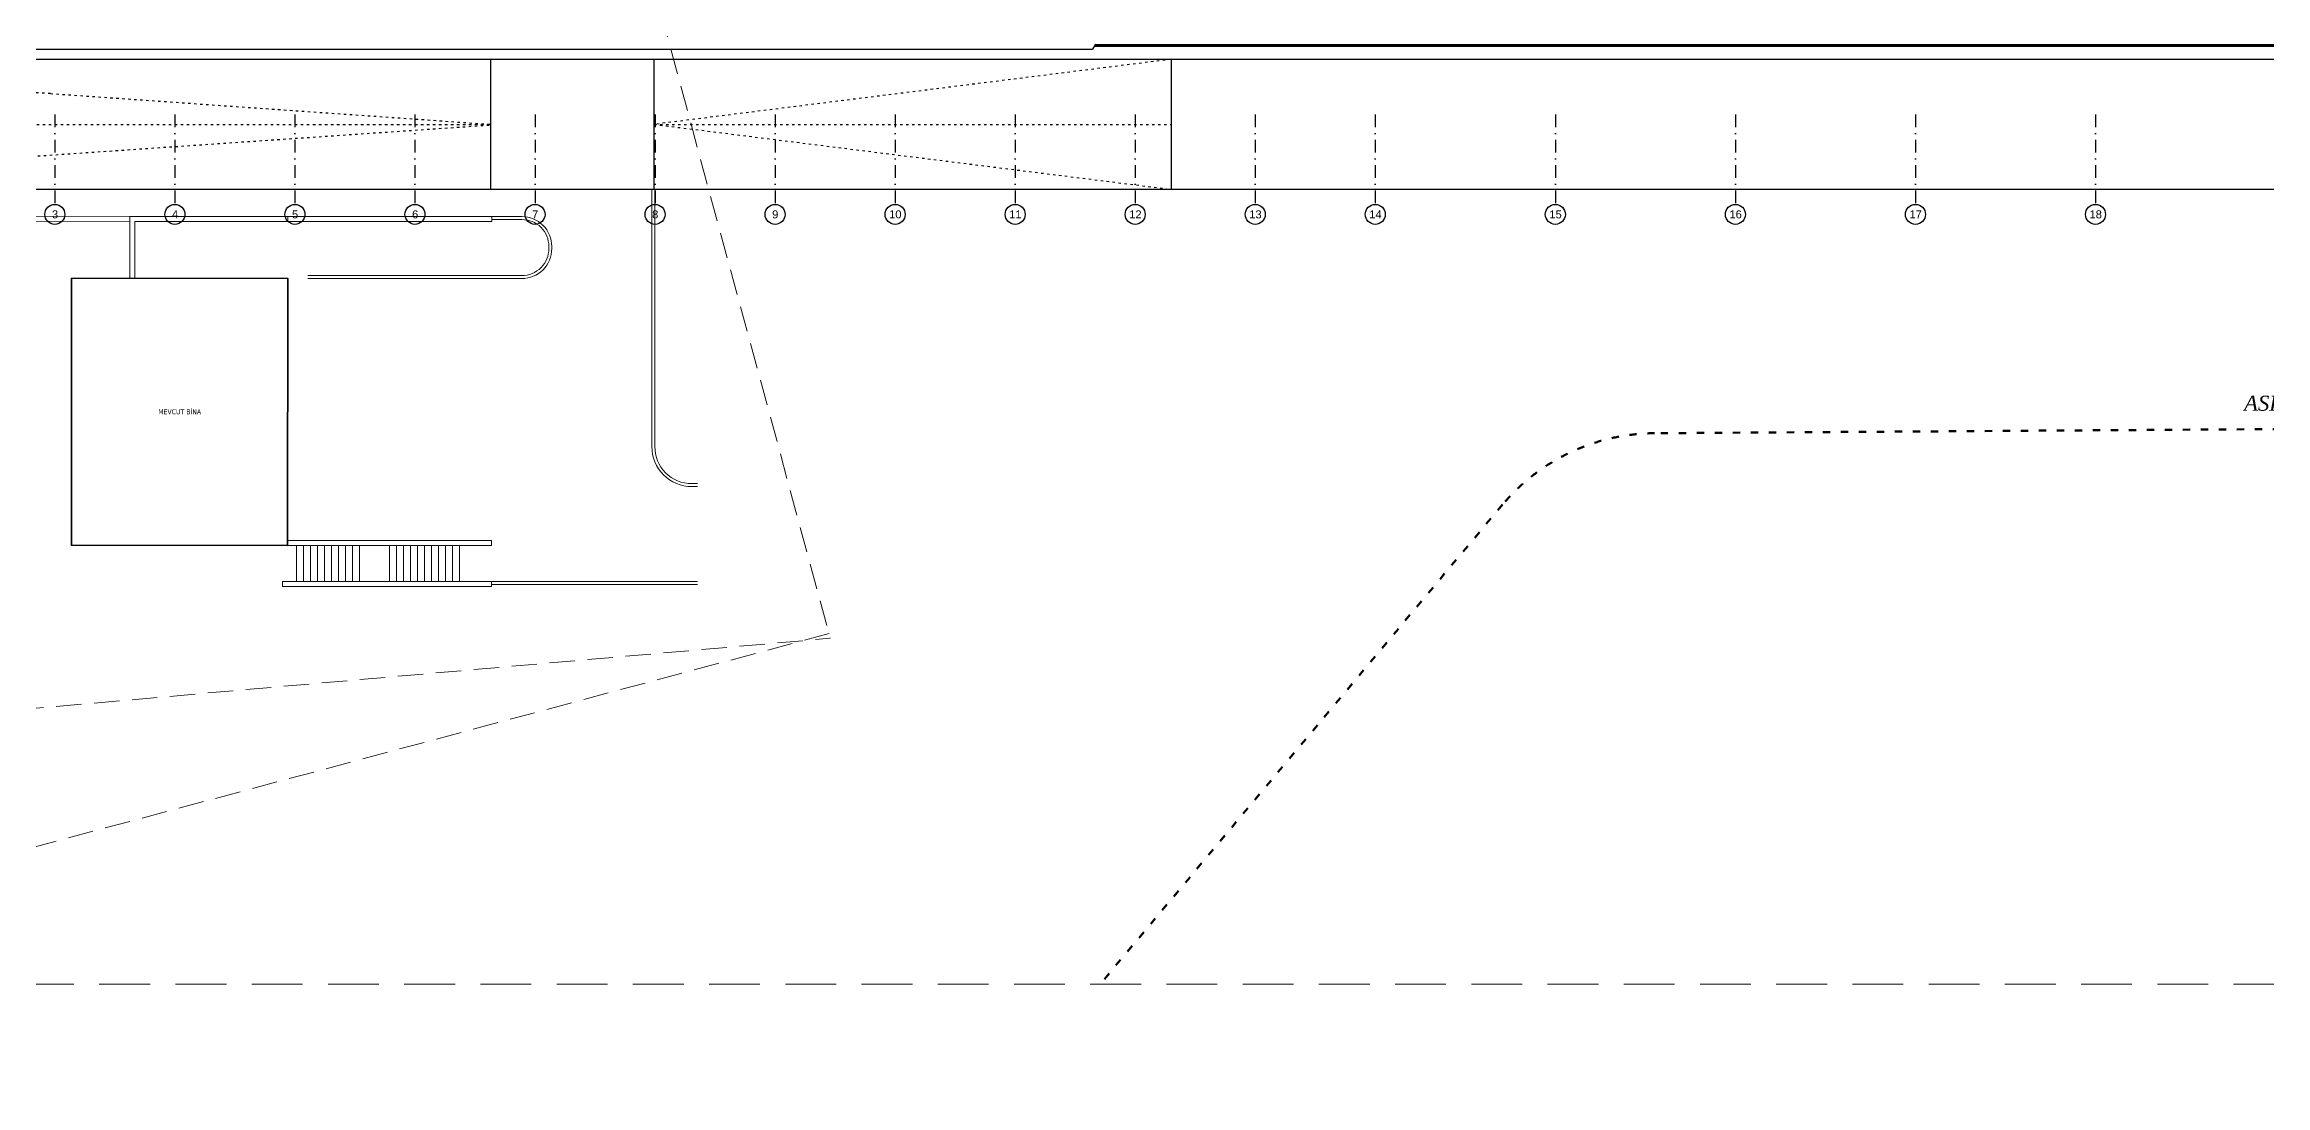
# Model space of a CAD drawing. Header units: centimetres. Extents: x 405564 to 502064, y 46284 to 60634.
# Drawn here: x 477148 to 488250, y 46627 to 51832 of the extents above; entities that cross this region are included whole.
import ezdxf
from ezdxf.enums import TextEntityAlignment as Align
from ezdxf.xclip import XClip

# ---------------------------------------------------------------- set-up
doc = ezdxf.new("R2010")
doc.units = ezdxf.units.CM
doc.header["$XCLIPFRAME"] = 0
for name, pattern in [('3+1_3b$0$DASHED', [0.25, 0.125, -0.125]), ('ACAD_ISO03W100', [30, 12, -18]), ('DASHDOT', [25.4, 12.7, -6.35, 0, -6.35]), ('DASHED', [19.05, 12.7, -6.35])]:
    doc.linetypes.add(name, pattern=pattern)
doc.layers.get('0').update_dxf_attribs({"color": 8, "lineweight": 9})
for name, color, linetype, lineweight in [('---___EB_draft00_ALTYAPI_aski', 8, 'Continuous', 0), ('---___EB_draft00_ALTYAPI_helikoptermania', 8, 'Continuous', 0), ('0-KRCN-MİMARİ-220526', 8, 'Continuous', 9)]:
    doc.layers.add(name, color=color, linetype=linetype, lineweight=lineweight)
for name, color, linetype in [('AS_DUV_CIMENTO ESASLI PANEL CEPHE KAPLAMASI', 8, 'Continuous'), ('AS_OLC_AKS', 8, 'Continuous'), ('AS_PYZ_YOL_ARAC', 8, 'Continuous'), ('AS_SMB_OK', 8, 'Continuous'), ('AS_YAZI', 8, 'Continuous'), ('AS_YLT_ISI', 8, 'Continuous'), ('AS_YLT_KECE', 8, 'Continuous'), ('AS_YLT_SU', 8, 'Continuous')]:
    doc.layers.add(name, color=color, linetype=linetype)
doc.styles.add('_yazı-50', font='arial.ttf')
doc.styles.add('notlar', font='timesi.ttf')
doc.styles.add('TAHOMA', font='tahoma.ttf')

# ---------------------------------------------------------------- blocks, each defined once
blk = doc.blocks.new('OPK-mevcut-altyapi')
at = {"layer": '---___EB_draft00_ALTYAPI_aski', "linetype": 'ACAD_ISO03W100', "lineweight": 200, "ltscale": 3}
blk.add_lwpolyline([(16133, -6850), (9496, -6894, 0.219927), (8736, -7251), (6724, -9649)], format="xyb", dxfattribs=at)
at = {"layer": '---___EB_draft00_ALTYAPI_aski', "lineweight": 200, "insert": (12443, -6706), "char_height": 75, "width": 1416.96, "attachment_point": 1, "rotation": 359.6594, "style": 'notlar'}
blk.add_mtext('ASKİ KULLANIM SUYU', dxfattribs=at)
blk = doc.blocks.new('OPK-site-surrounding-R01')
at = {"layer": '---___EB_draft00_ALTYAPI_helikoptermania', "linetype": 'DASHED', "ltscale": 10}
for points in [[(1451, 6572), (5376, -7919)], [(-19988, -10150), (5376, -7919)], [(5370, -7896), (-3044, -10155)]]:
    blk.add_lwpolyline(points, dxfattribs=at)
for points in [[(4484, -5675), (4484, -6961, 0.414214), (4683, -7161), (4713, -7161)], [(4713, -7146), (4683, -7146, -0.414214), (4499, -6961), (4499, -5675)], [(3684, -5811), (3834, -5811, -0.198912), (3940, -5855, -0.198912), (3984, -5961), (3984, -5971, -0.198912), (3940, -6077, -0.198912), (3834, -6121), (2764, -6120)], [(3684, -5826), (3834, -5826, -0.198912), (3930, -5865, -0.198912), (3969, -5961), (3969, -5971, -0.198912), (3930, -6066, -0.198912), (3834, -6106), (2764, -6105)]]:
    blk.add_lwpolyline(points, format="xyb")
for points in [[(1874, -5810), (1284, -5809), (1284, -5834), (1874, -5835)], [(1899, -6120), (1899, -5835), (2664, -5835), (2664, -5810), (1874, -5810), (1874, -6120), (1899, -6120)], [(2663, -7455), (3683, -7456), (3683, -7431), (2663, -7430)], [(2708, -7455), (2708, -7635)], [(2743, -7455), (2743, -7635)], [(2778, -7455), (2778, -7635)], [(2813, -7455), (2813, -7635)], [(2848, -7455), (2848, -7635)], [(2883, -7455), (2883, -7635)], [(2918, -7455), (2918, -7635)], [(2953, -7455), (2953, -7635)], [(2988, -7455), (2988, -7635)], [(3023, -7455), (3023, -7635)], [(3173, -7455), (3173, -7635)], [(3208, -7455), (3208, -7635)], [(3243, -7455), (3243, -7635)], [(3278, -7456), (3278, -7636)], [(3313, -7456), (3313, -7636)], [(3348, -7456), (3348, -7636)], [(3383, -7456), (3383, -7636)], [(3418, -7456), (3418, -7636)], [(3453, -7456), (3453, -7636)], [(3488, -7456), (3488, -7636)], [(3523, -7456), (3523, -7636)], [(3683, -7636), (4713, -7636)], [(3683, -7651), (4713, -7651)]]:
    blk.add_lwpolyline(points)
for points in [[(2664, -5810), (3684, -5811), (3684, -5836), (2664, -5835)], [(2638, -7635), (3683, -7636), (3683, -7661), (2638, -7660)]]:
    blk.add_lwpolyline(points, close=True)
at = {"lineweight": 35}
blk.add_lwpolyline([(1584, -6119), (2664, -6120), (2663, -7455), (1583, -7454)], close=True, dxfattribs=at)
at = {"layer": 'AS_PYZ_YOL_ARAC'}
for p, q in [((3680, -5675), (3680, -5025)), ((4495, -5675), (4495, -5025))]:
    blk.add_line(p, q, dxfattribs=at)
for points in [[(22800, -3450), (22800, 430, 0.418558), (21785, 1430), (18555, 1382, 0.087007), (17706, 1220), (16628, 812, -0.090739), (15743, 650), (12082, 650, -0.076048), (11335, 764), (10161, 1132, 0.079773), (9377, 1246), (245, 1111, 0.409882), (-740, 111), (-740, -5307, 0.532608), (-327, -5584), (766, -5139, -0.096996), (1350, -5025), (22550, -5025, 0.414214), (22800, -4775), (22800, -3450)], [(15842, -6175), (15842, -6175, 0.414214), (15342, -5675), (1350, -5675, 0.096996), (1011, -5741), (-373, -6305, 0.413167), (-539, -6695), (-196, -7545, 0.595588), (328, -7604), (679, -7103)]]:
    blk.add_lwpolyline(points, format="xyb", dxfattribs=at)
blk.add_lwpolyline([(7080, -5025), (7080, -5675)], dxfattribs=at)
at = {"layer": 'AS_SMB_OK', "linetype": 'ACAD_ISO03W100'}
for points in [[(7080, -5025), (4495, -5350), (7080, -5675)], [(4495, -5350), (7080, -5350)]]:
    blk.add_lwpolyline(points, dxfattribs=at)
for points in [[(-327, -5584), (1038, -5236, -0.080047), (1478, -5196), (3680, -5350)], [(-204, -5885), (888, -5440, -0.096996), (1350, -5350), (3680, -5350)], [(-82, -6186), (837, -5656, -0.114328), (1295, -5516), (3680, -5353)]]:
    blk.add_lwpolyline(points, format="xyb", dxfattribs=at)
at = {"layer": 'AS_YAZI', "style": 'TAHOMA'}
blk.add_text('MEVCUT BİNA', height=25, dxfattribs=at).set_placement((2124, -6787), align=Align.MIDDLE_CENTER)
blk = doc.blocks.new('CEPHE KATMANLARI ZEMİN KAT')
at = {"layer": 'AS_DUV_CIMENTO ESASLI PANEL CEPHE KAPLAMASI'}
for points in [[(690, -2275), (-25, -2275), (-25, -5025), (6736, -5025)], [(690, -2276), (-24, -2276), (-24, -5024), (6737, -5024)], [(6751, -5000), (6736, -5025)]]:
    blk.add_lwpolyline(points, dxfattribs=at)
at = {"layer": 'AS_YLT_ISI'}
for points in [[(6747, -5007), (18406, -5007), (18408, -6726), (18119, -6804), (18450, -8038)], [(6748, -5004), (18409, -5004), (18411, -6729), (18122, -6806), (18453, -8037)]]:
    blk.add_lwpolyline(points, dxfattribs=at)
at = {"layer": 'AS_YLT_KECE'}
blk.add_lwpolyline([(6745, -5009), (18404, -5009), (18406, -6725), (18116, -6803), (18448, -8038)], dxfattribs=at)
at = {"layer": 'AS_YLT_SU'}
blk.add_lwpolyline([(6750, -5001), (18412, -5001), (18414, -6731), (18126, -6808), (18455, -8036)], dxfattribs=at)
blk = doc.blocks.new('axis baloon')
blk.add_circle((0, 0), 50)
at = {"style": '_yazı-50'}
blk.add_attdef('AXE', text='', height=40, dxfattribs=at).set_placement((0, 0), align=Align.MIDDLE_CENTER)
blk = doc.blocks.new('Aks_P')
at = {"layer": 'AS_OLC_AKS', "linetype": 'DASHDOT', "ltscale": 5}
for points in [[(1620, -5300), (1620, -5750)], [(2220, -5300), (2220, -5750)], [(2820, -5300), (2820, -5750)], [(3420, -5300), (3420, -5750)], [(4020, -5300), (4020, -5750)], [(4620, -5300), (4620, -5750)], [(5220, -5300), (5220, -5750)], [(5820, -5300), (5820, -5750)], [(6420, -5300), (6420, -5750)], [(7020, -5300), (7020, -5750)], [(7620, -5300), (7620, -5750)], [(8220, -5300), (8220, -5750)], [(9120, -5300), (9120, -5750)], [(10020, -5300), (10020, -5750)], [(10920, -5300), (10920, -5750)], [(11820, -5300), (11820, -5750)]]:
    blk.add_lwpolyline(points, dxfattribs=at)
at = {"layer": 'AS_OLC_AKS'}
ref = blk.add_blockref('axis baloon', (1620, -5800), dxfattribs=at)
ref.add_attrib('AXE', '3', dxfattribs={"layer": '0', "height": 40, "style": '_yazı-50'}).set_placement((1621, -5800), align=Align.MIDDLE_CENTER)
ref = blk.add_blockref('axis baloon', (2220, -5800), dxfattribs=at)
ref.add_attrib('AXE', '4', dxfattribs={"layer": '0', "height": 40, "style": '_yazı-50'}).set_placement((2221, -5800), align=Align.MIDDLE_CENTER)
ref = blk.add_blockref('axis baloon', (2820, -5800), dxfattribs=at)
ref.add_attrib('AXE', '5', dxfattribs={"layer": '0', "height": 40, "style": '_yazı-50'}).set_placement((2821, -5800), align=Align.MIDDLE_CENTER)
ref = blk.add_blockref('axis baloon', (3420, -5800), dxfattribs=at)
ref.add_attrib('AXE', '6', dxfattribs={"layer": '0', "height": 40, "style": '_yazı-50'}).set_placement((3421, -5800), align=Align.MIDDLE_CENTER)
ref = blk.add_blockref('axis baloon', (4020, -5800), dxfattribs=at)
ref.add_attrib('AXE', '7', dxfattribs={"layer": '0', "height": 40, "style": '_yazı-50'}).set_placement((4021, -5800), align=Align.MIDDLE_CENTER)
ref = blk.add_blockref('axis baloon', (4620, -5800), dxfattribs=at)
ref.add_attrib('AXE', '8', dxfattribs={"layer": '0', "height": 40, "style": '_yazı-50'}).set_placement((4621, -5800), align=Align.MIDDLE_CENTER)
ref = blk.add_blockref('axis baloon', (5220, -5800), dxfattribs=at)
ref.add_attrib('AXE', '9', dxfattribs={"layer": '0', "height": 40, "style": '_yazı-50'}).set_placement((5221, -5800), align=Align.MIDDLE_CENTER)
ref = blk.add_blockref('axis baloon', (5820, -5800), dxfattribs=at)
ref.add_attrib('AXE', '10', dxfattribs={"layer": '0', "height": 40, "style": '_yazı-50'}).set_placement((5821, -5800), align=Align.MIDDLE_CENTER)
ref = blk.add_blockref('axis baloon', (6420, -5800), dxfattribs=at)
ref.add_attrib('AXE', '11', dxfattribs={"layer": '0', "height": 40, "style": '_yazı-50'}).set_placement((6421, -5800), align=Align.MIDDLE_CENTER)
ref = blk.add_blockref('axis baloon', (7020, -5800), dxfattribs=at)
ref.add_attrib('AXE', '12', dxfattribs={"layer": '0', "height": 40, "style": '_yazı-50'}).set_placement((7021, -5800), align=Align.MIDDLE_CENTER)
ref = blk.add_blockref('axis baloon', (7620, -5800), dxfattribs=at)
ref.add_attrib('AXE', '13', dxfattribs={"layer": '0', "height": 40, "style": '_yazı-50'}).set_placement((7621, -5800), align=Align.MIDDLE_CENTER)
ref = blk.add_blockref('axis baloon', (8220, -5800), dxfattribs=at)
ref.add_attrib('AXE', '14', dxfattribs={"layer": '0', "height": 40, "style": '_yazı-50'}).set_placement((8221, -5800), align=Align.MIDDLE_CENTER)
ref = blk.add_blockref('axis baloon', (9120, -5800), dxfattribs=at)
ref.add_attrib('AXE', '15', dxfattribs={"layer": '0', "height": 40, "style": '_yazı-50'}).set_placement((9121, -5800), align=Align.MIDDLE_CENTER)
ref = blk.add_blockref('axis baloon', (10020, -5800), dxfattribs=at)
ref.add_attrib('AXE', '16', dxfattribs={"layer": '0', "height": 40, "style": '_yazı-50'}).set_placement((10021, -5800), align=Align.MIDDLE_CENTER)
ref = blk.add_blockref('axis baloon', (10920, -5800), dxfattribs=at)
ref.add_attrib('AXE', '17', dxfattribs={"layer": '0', "height": 40, "style": '_yazı-50'}).set_placement((10921, -5800), align=Align.MIDDLE_CENTER)
ref = blk.add_blockref('axis baloon', (11820, -5800), dxfattribs=at)
ref.add_attrib('AXE', '18', dxfattribs={"layer": '0', "height": 40, "style": '_yazı-50'}).set_placement((11821, -5800), align=Align.MIDDLE_CENTER)
blk = doc.blocks.new('A$C6A10306C')
at = {"linetype": 'DASHED', "ltscale": 20}
blk.add_lwpolyline([(0, -13500), (31500, -13500), (31500, 0), (0, 0)], close=True, dxfattribs=at)
at = {"layer": 'AS_PYZ_YOL_ARAC', "linetype": '3+1_3b$0$DASHED', "ltscale": 200}
blk.add_lwpolyline([(12215.68, -8876.45), (12215.68, -9526.45)], dxfattribs=at)
ref = blk.add_blockref('OPK-site-surrounding-R01', (5135.68, -3851.45))
XClip(ref).set_block_clipping_path([(-5135.679684336, -9648.5463532069), (26364.320315664, 3851.4536467931)])
for name, p in [('Aks_P', (5015.68, -3851.45)), ('OPK-mevcut-altyapi', (5135.68, -3851.45))]:
    blk.add_blockref(name, p)
at = {"layer": 'AS_DUV_CIMENTO ESASLI PANEL CEPHE KAPLAMASI'}
blk.add_blockref('CEPHE KATMANLARI ZEMİN KAT', (5085.68, -3801.45), dxfattribs=at)

msp = doc.modelspace()

# ---------------------------------------------------------------- block references
at = {"layer": '0-KRCN-MİMARİ-220526'}
msp.add_blockref('A$C6A10306C', (470564, 60634), dxfattribs=at)

doc.saveas('drawing.dxf')
